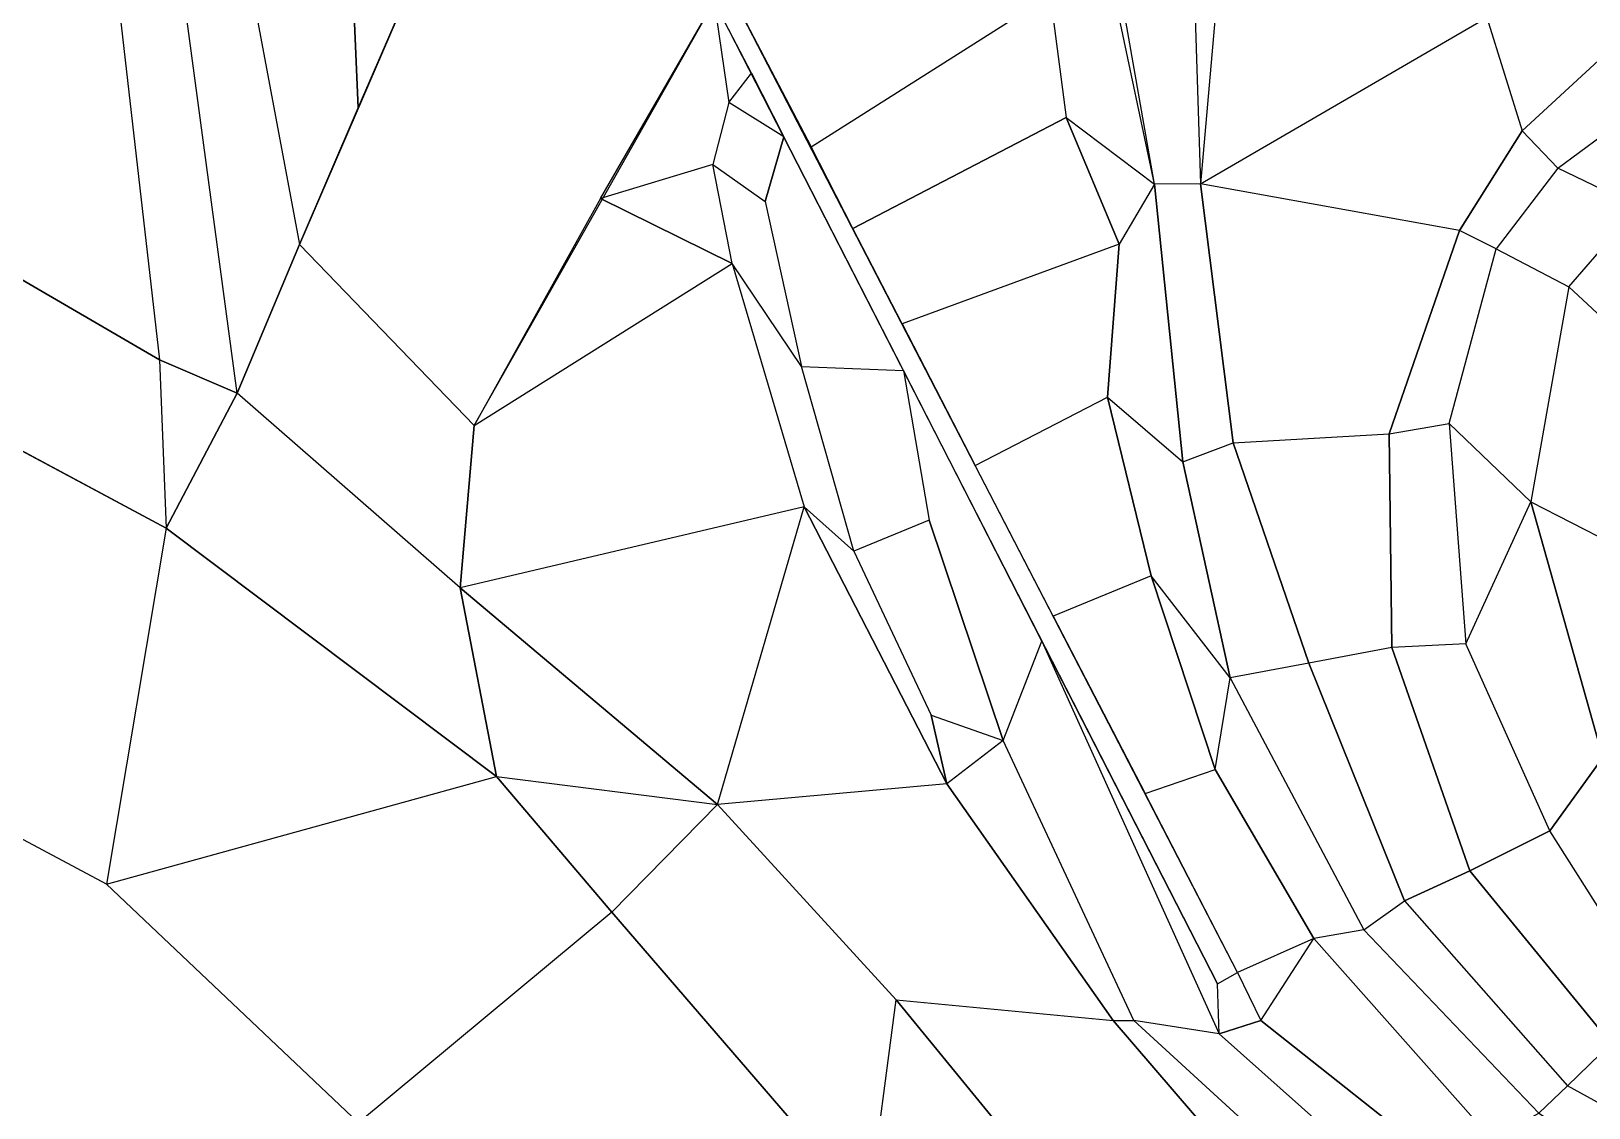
# Model space of a CAD drawing. Extents: x -3020 to 1573, y -2209 to 1232.
# Drawn here: x -334 to 651, y -1059 to -378 of the extents above; entities that cross this region are included whole.
import ezdxf

# ---------------------------------------------------------------- set-up
doc = ezdxf.new("R2010")
doc.units = 0
doc.header["$MEASUREMENT"] = 0
for name, color, linetype in [('LAND', 8, 'CONTINUOUS'), ('RETWALL', 251, 'CONTINUOUS'), ('ROAD', 250, 'CONTINUOUS')]:
    doc.layers.add(name, color=color, linetype=linetype)

msp = doc.modelspace()

# ---------------------------------------------------------------- linework, layer by layer
at = {"layer": 'LAND', "linetype": 'Continuous'}
for points in [[(249.33, -180.63, 6), (106.55, -350.24, -18), (158.92, -450.62, -30), (310.21, -354.72, -18)], [(695.25, -268.37, 6), (667.6, -386.16, 18), (625.06, -213.68, 15), (637.77, -195.61, 6)], [(405.29, -474.19, 6), (376.13, -474.43, -6), (327.99, -200.67, 6), (397.99, -249.69, 6)], [(625.06, -213.68, 15), (586.37, -368.87, 18), (608.62, -440.6, 18), (667.6, -386.16, 18)], [(-370.94, -516.89, -138), (-368.51, -300.18, -78), (-285.91, -299.89, -78), (-253.23, -585.47, -138)], [(-285.91, -299.89, -78), (-253.23, -585.47, -138), (-204.1, -606.63, -138), (-245.04, -300.33, -78)], [(-204.1, -606.63, -138), (-245.04, -300.33, -78), (-204.17, -300.78, -78), (-164.6, -512.51, -132)], [(-204.17, -300.78, -78), (-164.6, -512.51, -132), (-127.45, -426.14, -117), (-132.82, -304.1, -85.5)], [(-132.82, -304.1, -85.5), (-127.45, -426.14, -117), (-90.29, -339.76, -102)], [(405.29, -474.19, 6), (586.37, -368.87, 18), (431.17, -330.18, 18), (415.11, -361.29, 6)], [(96.9, -461.92, -78), (25.73, -483.34, -123), (97.73, -358.91, -114), (106.87, -422.63, -78)], [(97.73, -358.91, -114), (106.87, -422.63, -78), (121.16, -404.11, -78), (97.73, -358.91, -114)], [(158.92, -450.62, -30), (310.21, -354.72, -18), (320.18, -432.1, -18), (185.35, -502.42, -30)], [(352.31, -361.73, -6), (310.21, -354.72, -18), (320.18, -432.1, -18), (376.13, -474.43, -6)], [(608.62, -440.6, 18), (569.02, -503.72, 18), (405.29, -474.19, 6), (586.37, -368.87, 18)], [(672.31, -433.79, 30), (667.6, -386.16, 18), (608.62, -440.6, 18), (631.19, -464.26, 30)], [(121.16, -404.11, -78), (141.75, -444.33, -66), (141.75, -444.33, -66), (106.87, -422.63, -78)], [(141.75, -444.33, -66), (106.87, -422.63, -78), (96.9, -461.92, -78), (129.9, -485.28, -66)], [(185.35, -502.42, -30), (320.18, -432.1, -18), (353.77, -512.2, -18), (216.46, -562.68, -30)], [(320.18, -432.1, -18), (376.13, -474.43, -6), (376.13, -474.43, -6), (353.77, -512.2, -18)], [(608.62, -440.6, 18), (631.19, -464.26, 30), (592.21, -515.33, 30), (569.02, -503.72, 18)], [(672.31, -433.79, 30), (682.03, -488.65, 42), (682.03, -488.65, 42), (631.19, -464.26, 30)], [(217.35, -592.28, -54), (141.75, -444.33, -66), (129.9, -485.28, -66), (152.96, -589.76, -66)], [(25.73, -483.34, -123), (109.09, -524.48, -78), (96.9, -461.92, -78), (25.73, -483.34, -123)], [(96.9, -461.92, -78), (129.9, -485.28, -66), (152.96, -589.76, -66), (109.09, -524.48, -78)], [(682.03, -488.65, 42), (631.19, -464.26, 30), (592.21, -515.33, 30), (638.08, -539.32, 42)], [(376.13, -474.43, -6), (353.77, -512.2, -18), (346.4, -609.15, -18), (394.14, -649.92, -6)], [(405.29, -474.19, 6), (376.13, -474.43, -6), (394.14, -649.92, -6), (425.89, -637.87, 6)], [(569.02, -503.72, 18), (405.29, -474.19, 6), (425.89, -637.87, 6), (524.53, -632.23, 18)], [(109.09, -524.48, -78), (25.73, -483.34, -123), (-54.07, -626.99, -132), (109.09, -524.48, -78)], [(682.03, -488.65, 42), (747.43, -546.15, 54), (694.58, -591.8, 54), (638.08, -539.32, 42)], [(353.77, -512.2, -18), (216.46, -562.68, -30), (262.81, -652.28, -30), (346.4, -609.15, -18)], [(592.21, -515.33, 30), (569.02, -503.72, 18), (524.53, -632.23, 18), (562.52, -625.82, 30)], [(-436.58, -591.38, -159), (-370.94, -516.89, -138), (-253.23, -585.47, -138), (-248.97, -691.88, -150)], [(592.21, -515.33, 30), (638.08, -539.32, 42), (614.09, -675.24, 42), (562.52, -625.82, 30)], [(-54.07, -626.99, -132), (109.09, -524.48, -78), (154.47, -678.5, -78), (-62.93, -729.68, -138)], [(152.96, -589.76, -66), (109.09, -524.48, -78), (154.47, -678.5, -78), (186.02, -706.42, -66)], [(694.58, -591.8, 54), (638.08, -539.32, 42), (614.09, -675.24, 42), (690.66, -714.43, 54)], [(-253.23, -585.47, -138), (-248.97, -691.88, -150), (-204.1, -606.63, -138)], [(152.96, -589.76, -66), (217.35, -592.28, -54), (233.61, -686.94, -54), (186.02, -706.42, -66)], [(217.35, -592.28, -54), (233.61, -686.94, -54), (280.51, -826.32, -54), (304.96, -763.37, -42)], [(262.81, -652.28, -30), (346.4, -609.15, -18), (373.94, -722.14, -18), (311.95, -747.56, -18)], [(346.4, -609.15, -18), (394.14, -649.92, -6), (424.02, -786.53, -6), (373.94, -722.14, -18)], [(524.53, -632.23, 18), (562.52, -625.82, 30), (573.1, -765.02, 30), (526.27, -767.38, 18)], [(614.09, -675.24, 42), (562.52, -625.82, 30), (573.1, -765.02, 30), (614.09, -675.24, 42)], [(394.14, -649.92, -6), (425.89, -637.87, 6), (473.74, -777.43, 6), (424.02, -786.53, -6)], [(425.89, -637.87, 6), (524.53, -632.23, 18), (526.27, -767.38, 18), (473.74, -777.43, 6)], [(154.47, -678.5, -78), (-62.93, -729.68, -138), (99.78, -866.75, -138), (154.47, -678.5, -78)], [(99.78, -866.75, -138), (154.47, -678.5, -78), (244.69, -853.75, -78), (99.78, -866.75, -138)], [(154.47, -678.5, -78), (186.02, -706.42, -66), (234.88, -810.24, -66), (244.69, -853.75, -78)], [(573.1, -765.02, 30), (614.09, -675.24, 42), (659.65, -836.98, 42), (626.16, -883.43, 30)], [(614.09, -675.24, 42), (690.66, -714.43, 54), (704.68, -844.35, 54), (659.65, -836.98, 42)], [(233.61, -686.94, -54), (186.02, -706.42, -66), (234.88, -810.24, -66), (280.51, -826.32, -54)], [(373.94, -722.14, -18), (311.95, -747.56, -18), (370.2, -859.76, -18), (414.6, -844.56, -18)], [(424.02, -786.53, -6), (373.94, -722.14, -18), (414.6, -844.56, -18), (424.02, -786.53, -6)], [(-62.93, -729.68, -138), (-62.93, -729.68, -138), (-39.92, -848.99, -150), (99.78, -866.75, -138)], [(416.96, -1011.73, -42), (362.97, -1003.45, -54), (280.51, -826.32, -54), (304.96, -763.37, -42)], [(304.96, -763.37, -42), (416.96, -1011.73, -42), (416.03, -980.24, -18)], [(526.27, -767.38, 18), (473.74, -777.43, 6), (534.32, -927.63, 6), (575.6, -908.62, 18)], [(573.1, -765.02, 30), (526.27, -767.38, 18), (575.6, -908.62, 18), (626.16, -883.43, 30)], [(473.74, -777.43, 6), (424.02, -786.53, -6), (508.46, -945.94, -6), (534.32, -927.63, 6)], [(414.6, -844.56, -18), (424.02, -786.53, -6), (508.46, -945.94, -6), (476.88, -951.45, -18)], [(244.69, -853.75, -78), (234.88, -810.24, -66), (280.51, -826.32, -54), (244.69, -853.75, -78)], [(280.51, -826.32, -54), (244.69, -853.75, -78), (350, -1003.33, -78), (362.97, -1003.45, -54)], [(659.65, -836.98, 42), (718.86, -923.69, 42), (694.78, -991.83, 30), (626.16, -883.43, 30)], [(414.6, -844.56, -18), (476.88, -951.45, -18), (428.71, -973.02, -18), (370.2, -859.76, -18)], [(-39.92, -848.99, -150), (99.78, -866.75, -138), (99.78, -866.75, -138), (32.96, -934.93, -162)], [(244.69, -853.75, -78), (99.78, -866.75, -138), (212.83, -990.23, -138), (350, -1003.33, -78)], [(99.78, -866.75, -138), (32.96, -934.93, -162), (195.26, -1123.13, -168), (212.83, -990.23, -138)], [(626.16, -883.43, 30), (575.6, -908.62, 18), (664.93, -1017.98, 18), (694.78, -991.83, 30)], [(575.6, -908.62, 18), (534.32, -927.63, 6), (637.34, -1044.75, 6), (664.93, -1017.98, 18)], [(637.34, -1044.75, 6), (619.15, -1062.04, -6), (508.46, -945.94, -6), (534.32, -927.63, 6)], [(428.71, -973.02, -18), (443.34, -1003.39, -30), (443.34, -1003.39, -30), (476.88, -951.45, -18)], [(443.34, -1003.39, -30), (476.88, -951.45, -18), (589.54, -1078.48, -18), (562.1, -1097.51, -33)], [(508.46, -945.94, -6), (476.88, -951.45, -18), (589.54, -1078.48, -18), (619.15, -1062.04, -6)], [(428.71, -973.02, -18), (443.34, -1003.39, -30), (416.96, -1011.73, -42), (416.03, -980.24, -18)], [(195.26, -1123.13, -168), (212.83, -990.23, -138), (422.83, -1247.18, -138), (357.56, -1311.34, -174)], [(212.83, -990.23, -138), (350, -1003.33, -78), (479.75, -1154.6, -78), (422.83, -1247.18, -138)], [(350, -1003.33, -78), (362.97, -1003.45, -54), (507.2, -1135.57, -63), (479.75, -1154.6, -78)], [(507.2, -1135.57, -63), (534.65, -1116.54, -48), (416.96, -1011.73, -42), (362.97, -1003.45, -54)], [(416.96, -1011.73, -42), (443.34, -1003.39, -30), (562.1, -1097.51, -33), (534.65, -1116.54, -48)], [(637.34, -1044.75, 6), (664.93, -1017.98, 18), (767.27, -1082.13, 18), (755.71, -1109.87, 6)], [(737.28, -1139.34, -6), (755.71, -1109.87, 6), (637.34, -1044.75, 6), (619.15, -1062.04, -6)]]:
    msp.add_3dface(points, dxfattribs=at)
at = {"layer": 'RETWALL', "elevation": -126}
msp.add_lwpolyline([(97.95, -359.11), (416, -980.21), (428.68, -973.05), (106.55, -350.19), (162.71, -284.74)], dxfattribs=at)
at = {"layer": 'RETWALL', "linetype": 'Continuous'}
msp.add_3dface([(106.55, -350.19, -6), (97.95, -359.11, -6), (416, -980.21, -6), (428.68, -973.05, -6)], dxfattribs=at)
at = {"layer": 'ROAD', "linetype": 'Continuous'}
for points in [[(-164.6, -512.51, -132), (-54.07, -626.99, -132), (97.73, -358.91, -114), (-90.29, -339.76, -102)], [(-627.62, -735.2, -162), (-624.2, -490.88, -162), (-248.97, -691.88, -150), (-286.68, -917.04, -156)], [(-62.93, -729.68, -138), (-204.1, -606.63, -138), (-164.6, -512.51, -132), (-54.07, -626.99, -132)], [(-39.92, -848.99, -150), (-62.93, -729.68, -138), (-204.1, -606.63, -138), (-248.97, -691.88, -150)], [(-248.97, -691.88, -150), (-286.68, -917.04, -156), (-286.68, -917.04, -156), (-39.92, -848.99, -150)], [(-286.68, -917.04, -156), (-39.92, -848.99, -150), (32.96, -934.93, -162), (-127.33, -1068.05, -162)], [(32.96, -934.93, -162), (-127.33, -1068.05, -162), (221.21, -1461.02, -174), (357.56, -1311.34, -174)]]:
    msp.add_3dface(points, dxfattribs=at)

doc.saveas('drawing.dxf')
